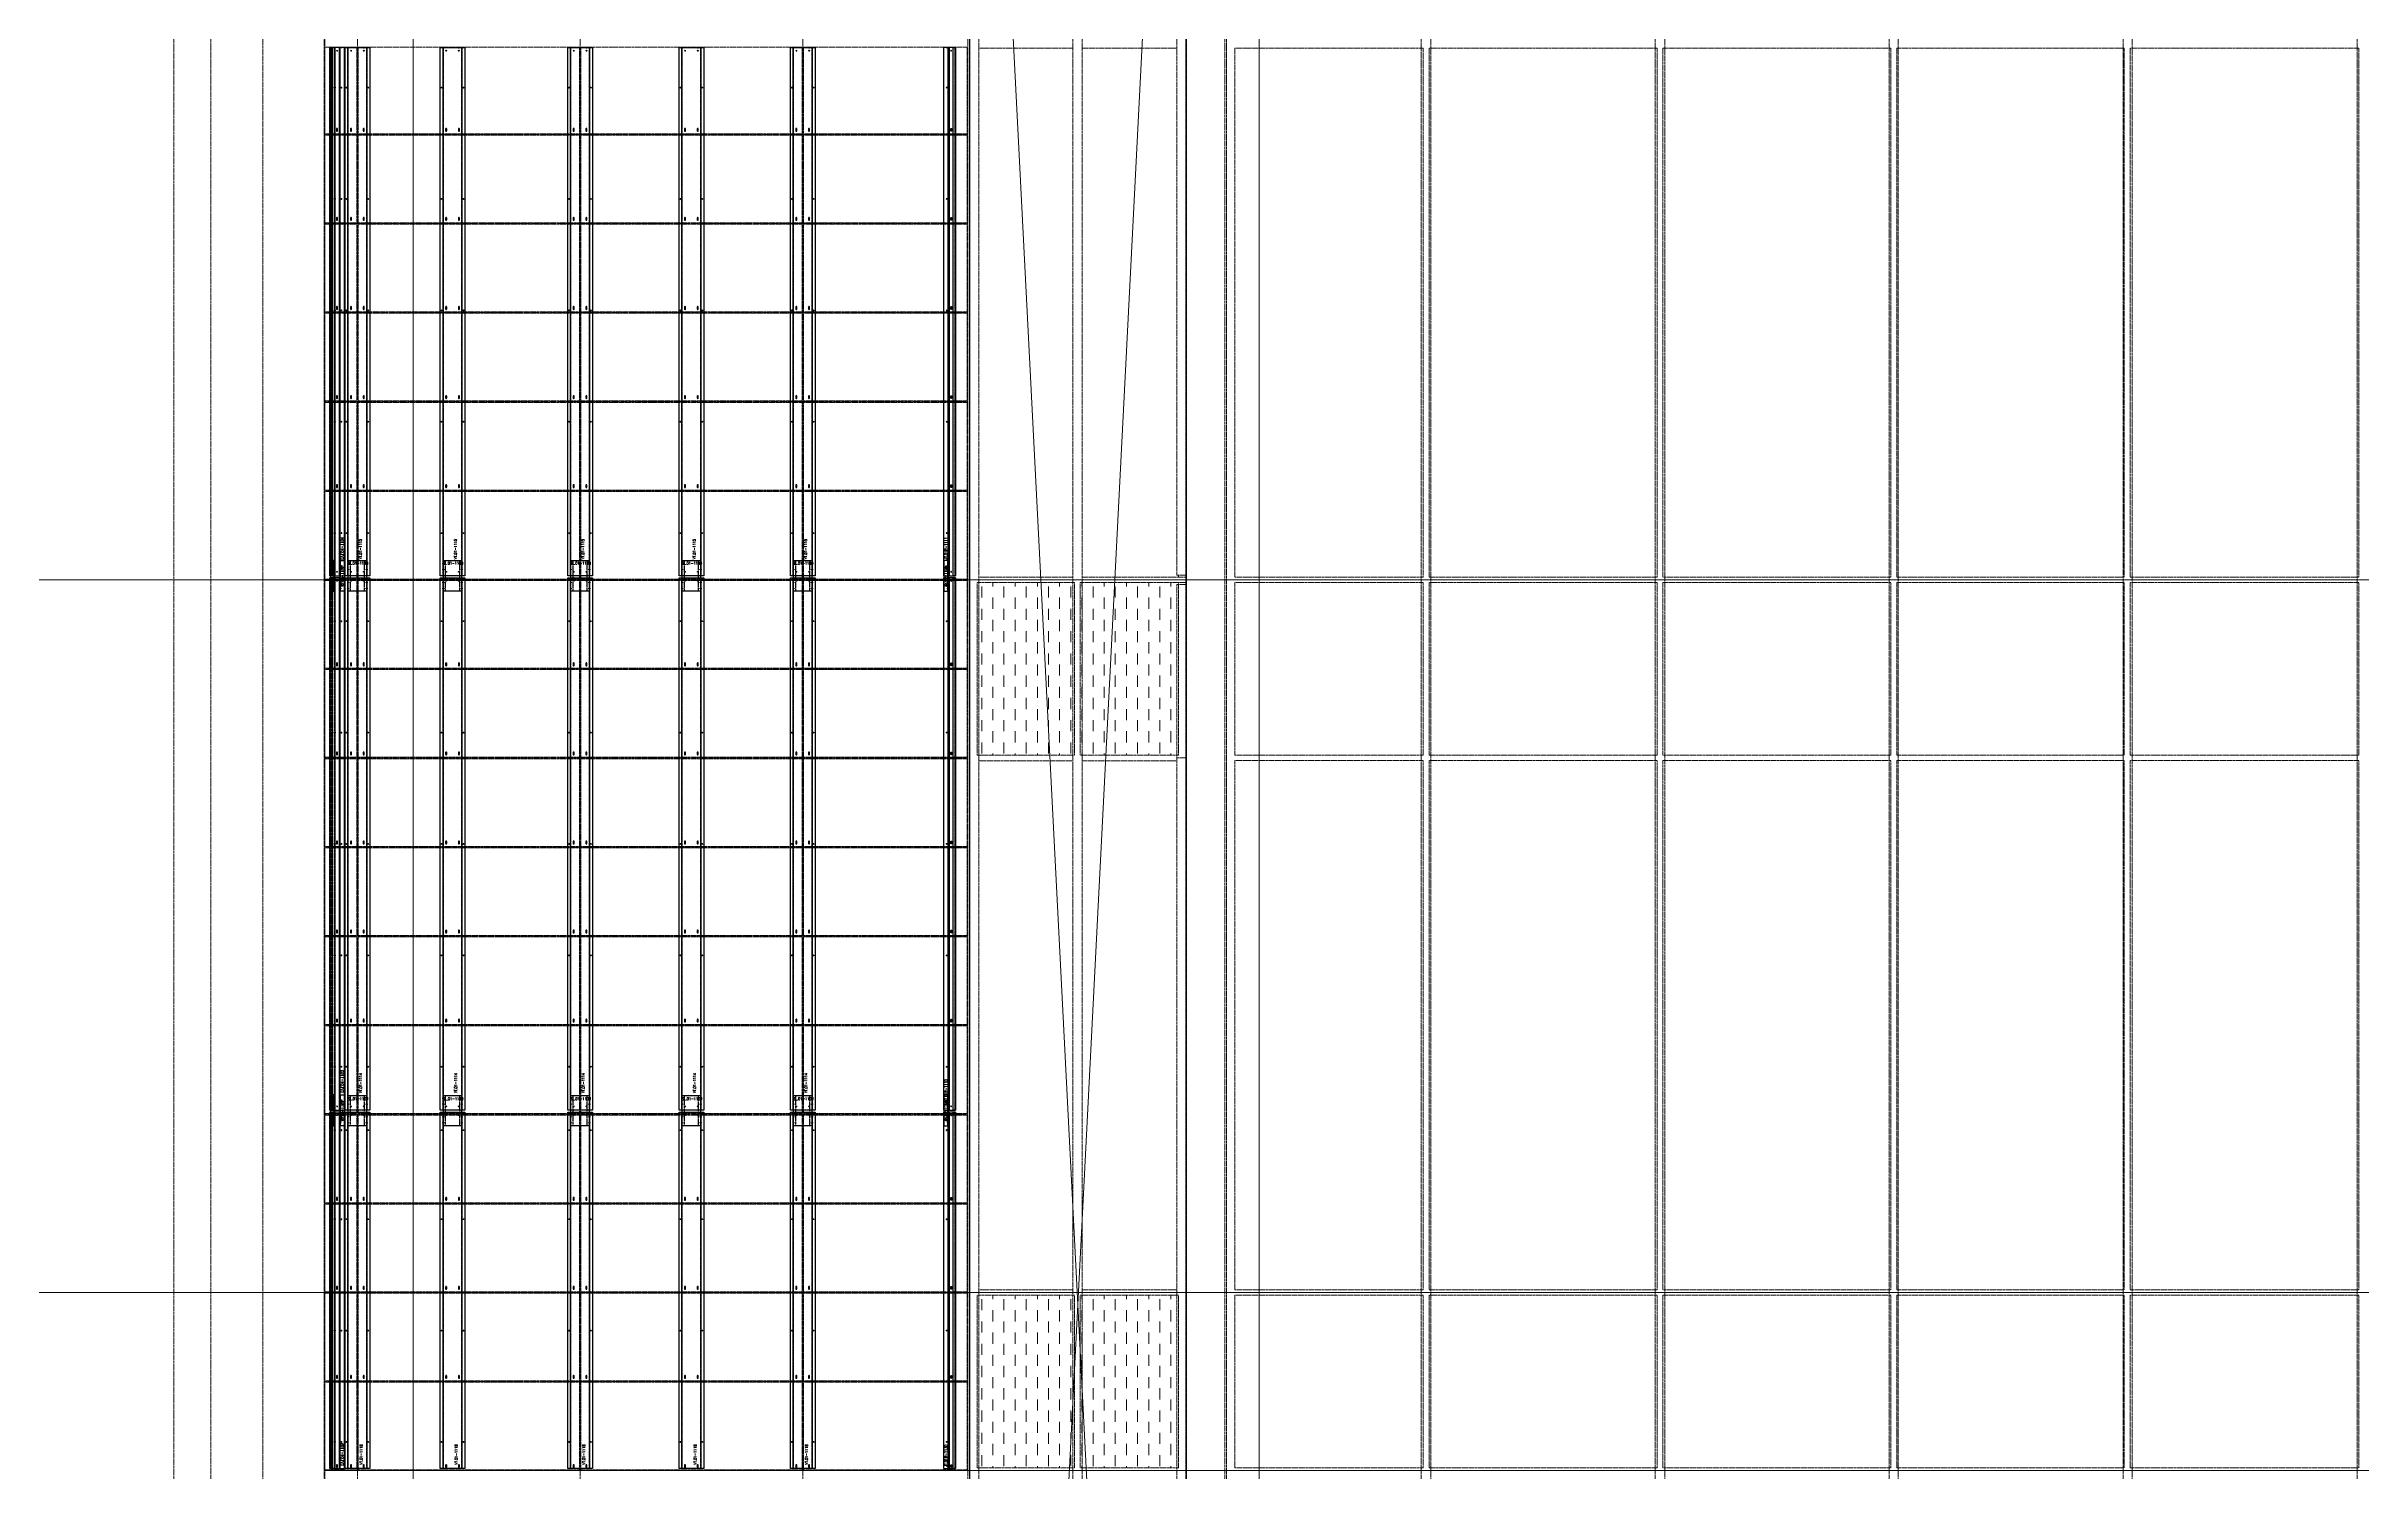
# Model space of a CAD drawing. Header units: inches. Extents: x 11737 to 18084, y -4365 to 1695.
# Drawn here: x 12471 to 13095, y 259 to 643 of the extents above; entities that cross this region are included whole.
import ezdxf

# ---------------------------------------------------------------- set-up
doc = ezdxf.new("R2010")
doc.units = ezdxf.units.IN
doc.header["$MEASUREMENT"] = 0
for name, pattern in [('INC-200$0$NBK_CenterX2', [1.083333, 0.666667, -0.125, 0.166667, -0.125]), ('INC-200$0$NBK_Hidden', [0.125, 0.083333, -0.041667]), ('NBK_Center', [0.541667, 0.333333, -0.0625, 0.083333, -0.0625]), ('NBK_Center2', [0.270833, 0.166667, -0.03125, 0.041667, -0.03125]), ('NBK_CenterX2', [1.083333, 0.666667, -0.125, 0.166667, -0.125]), ('NBK_Hidden', [0.125, 0.083333, -0.041667]), ('NBK_Hidden2', [0.0625, 0.041667, -0.020833])]:
    doc.linetypes.add(name, pattern=pattern)
doc.layers.get('Defpoints').update_dxf_attribs({"color": 250, "lineweight": 0})
for name, color, linetype, lineweight in [('!Arch2', 8, 'Continuous', 9), ('!Bracket', 11, 'Continuous', 25), ('!Clip - bent', 20, 'Continuous', 25), ('!Dimension', 50, 'Continuous', 5), ('!Extrusion', 140, 'Continuous', 25), ('!Gridline', 112, 'NBK_CenterX2', 5), ('!Linetype_Center', 220, 'NBK_Center', 9), ('!Linetype_Center2', 222, 'NBK_Center2', 9), ('!Linetype_Hidden', 210, 'NBK_Hidden', 9), ('!Misc2', 252, 'NBK_Hidden2', 5), ('A-GLAZ', 151, 'Continuous', 13), ('INC-200$0$!Gridline @ 1', 112, 'INC-200$0$NBK_CenterX2', 5), ('INC-200$0$!Linetype_Hidden', 210, 'INC-200$0$NBK_Hidden', 9)]:
    doc.layers.add(name, color=color, linetype=linetype, lineweight=lineweight)
doc.styles.add('Romans', font='romans.shx', dxfattribs={"width": 0.8})
pattern_1 = [(90, (-699.0618, 218.4), (-3, 3), [3, -3])]

# ---------------------------------------------------------------- blocks, each defined once
blk = doc.blocks.new('WEST ELEVATION GRID')
for p, q in [((-1332.01, -106.7), (-1332.01, 1818.09)), ((-1104.01, -106.7), (-1104.01, 1818.09)), ((-1655, 1010.4), (842.95, 1010.4)), ((-1655, 818.4), (842.95, 818.4))]:
    blk.add_line(p, q)
blk = doc.blocks.new('A201')
h = blk.add_hatch()
h.set_pattern_fill('FP_10', color=256, style=0, pattern_type=2)
h.set_pattern_definition(pattern_1)
h.paths.add_polyline_path([(-1180.48, 939.15), (-1153.8, 939.15), (-1153.8, 985.65), (-1180.48, 985.65)])
h = blk.add_hatch()
h.set_pattern_fill('FP_10', color=256, style=0, pattern_type=2)
h.set_pattern_definition(pattern_1)
h.paths.add_polyline_path([(-1125.28, 939.15), (-1125.28, 985.65), (-1152.23, 985.65), (-1152.23, 939.15)], flags=0)
h = blk.add_hatch()
h.set_pattern_fill('FP_10', color=256, style=0, pattern_type=2)
h.set_pattern_definition(pattern_1)
h.paths.add_polyline_path([(-1162.43, 747.15), (-1153.8, 747.15), (-1153.8, 793.65), (-1180.48, 793.65), (-1180.48, 747.15)])
h = blk.add_hatch()
h.set_pattern_fill('FP_10', color=256, style=0, pattern_type=2)
h.set_pattern_definition(pattern_1)
h.paths.add_polyline_path([(-1125.45, 747.15), (-1125.28, 747.15), (-1125.28, 793.65), (-1152.23, 793.65), (-1152.23, 747.15)], flags=0)
for p, q in [((-1355.98, 1418.92), (-1355.98, 337.92)), ((-1396.49, 1361.53), (-1396.49, 410.4)), ((-1386.49, 330.9), (-1386.49, 1362.9)), ((-1372.49, 1362.9), (-1372.49, 330.9)), ((-1182.03, 1362.9), (-1182.03, 219.9)), ((-1179.53, 219.9), (-1179.53, 1360.4)), ((-1154.26, 1360.4), (-1154.26, 222.4)), ((-1151.76, 1360.4), (-1151.76, 222.4)), ((-1126.24, 1362.9), (-1126.24, 987.65)), ((-1123.74, 219.9), (-1123.74, 1362.9)), ((-1113.29, 1362.8), (-1113.29, 410.4)), ((-1112.81, 1362.8), (-1112.81, 410.4)), ((-1060.33, 1362.8), (-1060.33, 410.4)), ((-1057.77, 410.4), (-1057.77, 1362.8)), ((-997.29, 1362.8), (-997.29, 410.4)), ((-994.73, 410.4), (-994.73, 1362.8)), ((-934.25, 1362.8), (-934.25, 410.4)), ((-931.85, 410.4), (-931.85, 1362.8)), ((-871.21, 1362.8), (-871.21, 410.4)), ((-868.81, 410.4), (-868.81, 1362.8)), ((-808.17, 1362.8), (-808.17, 410.4)), ((-1179.53, 1129.65), (-1154.26, 1129.65)), ((-1151.76, 1129.65), (-1126.24, 1129.65)), ((-1059.85, 1129.68), (-1110.57, 1129.68)), ((-1110.57, 1129.68), (-1110.57, 987.12)), ((-1059.85, 987.12), (-1059.85, 1129.68)), ((-996.81, 1129.68), (-1058.25, 1129.68)), ((-1058.25, 1129.68), (-1058.25, 987.12)), ((-996.81, 987.12), (-996.81, 1129.68)), ((-995.21, 1129.68), (-995.21, 987.12)), ((-933.77, 1129.68), (-995.21, 1129.68)), ((-933.77, 987.12), (-933.77, 1129.68)), ((-870.89, 1129.68), (-932.17, 1129.68)), ((-932.17, 1129.68), (-932.17, 987.12)), ((-870.89, 987.12), (-870.89, 1129.68)), ((-807.69, 1129.68), (-869.29, 1129.68)), ((-869.29, 1129.68), (-869.29, 987.12)), ((-807.69, 987.12), (-807.69, 1129.68)), ((-1179.53, 987.15), (-1154.26, 987.15)), ((-1179.53, 986.4), (-1154.26, 986.4)), ((-1151.76, 987.15), (-1123.74, 987.15)), ((-1123.74, 987.65), (-1126.24, 987.65)), ((-1125.77, 987.15), (-1125.77, 987.65)), ((-1110.57, 987.12), (-1059.85, 987.12)), ((-1058.25, 987.12), (-996.81, 987.12)), ((-995.21, 987.12), (-933.77, 987.12)), ((-932.17, 987.12), (-870.89, 987.12)), ((-869.29, 987.12), (-807.69, 987.12)), ((-1180, 985.65), (-1180, 939.15)), ((-1153.8, 985.65), (-1180, 985.65)), ((-1153.8, 939.15), (-1153.8, 985.65)), ((-1123.74, 985.65), (-1152.23, 985.65)), ((-1152.23, 985.65), (-1152.23, 939.15)), ((-1126.24, 985.15), (-1126.24, 222.4)), ((-1126.24, 985.15), (-1123.74, 985.15)), ((-1125.77, 939.15), (-1125.77, 985.65)), ((-1059.85, 985.68), (-1110.57, 985.68)), ((-1110.57, 985.68), (-1110.57, 939.12)), ((-1059.85, 939.12), (-1059.85, 985.68)), ((-1058.25, 985.68), (-1058.25, 939.12)), ((-996.81, 985.68), (-1058.25, 985.68)), ((-996.81, 939.12), (-996.81, 985.68)), ((-933.77, 985.68), (-995.21, 985.68)), ((-995.21, 985.68), (-995.21, 939.12)), ((-933.77, 939.12), (-933.77, 985.68)), ((-932.17, 985.68), (-932.17, 939.12)), ((-870.89, 985.68), (-932.17, 985.68)), ((-870.89, 939.12), (-870.89, 985.68)), ((-869.29, 985.68), (-869.29, 939.12)), ((-807.69, 985.68), (-869.29, 985.68)), ((-807.69, 939.12), (-807.69, 985.68)), ((-1180, 939.15), (-1153.8, 939.15)), ((-1154.26, 937.65), (-1179.53, 937.65)), ((-1152.23, 939.15), (-1125.77, 939.15)), ((-1126.24, 937.65), (-1151.76, 937.65)), ((-1126.24, 938.4), (-1123.74, 938.4)), ((-1110.57, 939.12), (-1059.85, 939.12)), ((-1059.85, 937.68), (-1110.57, 937.68)), ((-1110.57, 937.68), (-1110.57, 795.12)), ((-1059.85, 795.12), (-1059.85, 937.68)), ((-1058.25, 939.12), (-996.81, 939.12)), ((-996.81, 937.68), (-1058.25, 937.68)), ((-1058.25, 937.68), (-1058.25, 795.12)), ((-996.81, 795.12), (-996.81, 937.68)), ((-995.21, 939.12), (-933.77, 939.12)), ((-933.77, 937.68), (-995.21, 937.68)), ((-995.21, 937.68), (-995.21, 795.12)), ((-933.77, 795.12), (-933.77, 937.68)), ((-932.17, 939.12), (-870.89, 939.12)), ((-932.17, 937.68), (-932.17, 795.12)), ((-870.89, 937.68), (-932.17, 937.68)), ((-870.89, 795.12), (-870.89, 937.68)), ((-869.29, 939.12), (-807.69, 939.12)), ((-807.69, 937.68), (-869.29, 937.68)), ((-869.29, 937.68), (-869.29, 795.12)), ((-807.69, 795.12), (-807.69, 937.68)), ((-1153.8, 793.65), (-1180, 793.65)), ((-1180, 793.65), (-1180, 747.15)), ((-1179.53, 795.15), (-1154.26, 795.15)), ((-1153.8, 747.15), (-1153.8, 793.65)), ((-1152.23, 793.65), (-1152.23, 747.15)), ((-1125.77, 793.65), (-1152.23, 793.65)), ((-1151.76, 795.15), (-1126.24, 795.15)), ((-1123.74, 794.4), (-1126.24, 794.4)), ((-1125.77, 747.15), (-1125.77, 793.65)), ((-1110.57, 795.12), (-1059.85, 795.12)), ((-1110.57, 793.68), (-1110.57, 747.12)), ((-1059.85, 793.68), (-1110.57, 793.68)), ((-1059.85, 747.12), (-1059.85, 793.68)), ((-1058.25, 795.12), (-996.81, 795.12)), ((-1058.25, 793.68), (-1058.25, 747.12)), ((-996.81, 793.68), (-1058.25, 793.68)), ((-996.81, 747.12), (-996.81, 793.68)), ((-995.21, 795.12), (-933.77, 795.12)), ((-933.77, 793.68), (-995.21, 793.68)), ((-995.21, 793.68), (-995.21, 747.12)), ((-933.77, 747.12), (-933.77, 793.68)), ((-932.17, 795.12), (-870.89, 795.12)), ((-932.17, 793.68), (-932.17, 747.12)), ((-870.89, 793.68), (-932.17, 793.68)), ((-870.89, 747.12), (-870.89, 793.68)), ((-869.29, 795.12), (-807.69, 795.12)), ((-869.29, 793.68), (-869.29, 747.12)), ((-807.69, 793.68), (-869.29, 793.68)), ((-807.69, 747.12), (-807.69, 793.68)), ((-1180, 747.15), (-1153.8, 747.15)), ((-1152.23, 747.15), (-1125.77, 747.15)), ((-1126.24, 746.4), (-1123.74, 746.4)), ((-1110.57, 747.12), (-1059.85, 747.12)), ((-1058.25, 747.12), (-996.81, 747.12)), ((-995.21, 747.12), (-933.77, 747.12)), ((-932.17, 747.12), (-870.89, 747.12)), ((-869.29, 747.12), (-807.69, 747.12))]:
    blk.add_line(p, q)
blk = doc.blocks.new('EWA-TM TERRACOTTA WEST')
at = {"layer": '!Linetype_Center2'}
for p, q in [((-23.75, 362.4), (-23.75, 1442.21)), ((-15, 362.4), (-15, 1442.4)), ((45, 362.4), (45, 1442.4)), ((105, 362.4), (105, 1442.4)), ((149.5, 362.4), (149.5, 1386.9)), ((-23.75, 1130.4), (149.5, 1130.4)), ((-23.75, 1106.4), (149.5, 1106.4)), ((-23.75, 1082.4), (149.5, 1082.4)), ((-23.75, 1058.4), (149.5, 1058.4)), ((-23.75, 1034.4), (149.5, 1034.4)), ((-23.75, 1010.4), (149.5, 1010.4)), ((-23.75, 986.4), (149.5, 986.4)), ((-23.75, 962.4), (149.5, 962.4)), ((-23.75, 938.4), (149.5, 938.4)), ((-23.75, 914.4), (149.5, 914.4)), ((-23.75, 890.4), (149.5, 890.4)), ((-23.75, 866.4), (149.5, 866.4)), ((-23.75, 842.4), (149.5, 842.4)), ((-23.75, 818.4), (149.5, 818.4)), ((-23.75, 794.4), (149.5, 794.4))]:
    blk.add_line(p, q, dxfattribs=at)
at = {"layer": '!Linetype_Center2', "color": 3, "linetype": 'Continuous'}
blk.add_line((-24.06, 770.4), (1355.45, 770.4), dxfattribs=at)
at = {"layer": 'INC-200$0$!Linetype_Hidden'}
for points in [[(-23.75, 1130.59), (-15.19, 1130.59), (-15.19, 1153.87), (-23.75, 1153.87)], [(44.81, 1130.59), (-14.81, 1130.59), (-14.81, 1153.87), (44.81, 1153.87)], [(45.19, 1130.59), (104.81, 1130.59), (104.81, 1153.87), (45.19, 1153.87)], [(149.31, 1130.59), (105.19, 1130.59), (105.19, 1153.87), (149.31, 1153.87)], [(-23.75, 1130.21), (-15.19, 1130.21), (-15.19, 1106.59), (-23.75, 1106.59)], [(44.81, 1130.21), (-14.81, 1130.21), (-14.81, 1106.59), (44.81, 1106.59)], [(45.19, 1130.21), (104.81, 1130.21), (104.81, 1106.59), (45.19, 1106.59)], [(149.31, 1130.21), (105.19, 1130.21), (105.19, 1106.59), (149.31, 1106.59)], [(-23.75, 1082.59), (-15.19, 1082.59), (-15.19, 1106.21), (-23.75, 1106.21)], [(44.81, 1082.59), (-14.81, 1082.59), (-14.81, 1106.21), (44.81, 1106.21)], [(45.19, 1082.59), (104.81, 1082.59), (104.81, 1106.21), (45.19, 1106.21)], [(149.31, 1082.59), (105.19, 1082.59), (105.19, 1106.21), (149.31, 1106.21)], [(-23.75, 1082.21), (-15.19, 1082.21), (-15.19, 1058.59), (-23.75, 1058.59)], [(44.81, 1082.21), (-14.81, 1082.21), (-14.81, 1058.59), (44.81, 1058.59)], [(45.19, 1082.21), (104.81, 1082.21), (104.81, 1058.59), (45.19, 1058.59)], [(149.31, 1082.21), (105.19, 1082.21), (105.19, 1058.59), (149.31, 1058.59)], [(-23.75, 1034.59), (-15.19, 1034.59), (-15.19, 1058.21), (-23.75, 1058.21)], [(44.81, 1034.59), (-14.81, 1034.59), (-14.81, 1058.21), (44.81, 1058.21)], [(45.19, 1034.59), (104.81, 1034.59), (104.81, 1058.21), (45.19, 1058.21)], [(149.31, 1034.59), (105.19, 1034.59), (105.19, 1058.21), (149.31, 1058.21)], [(-23.75, 1034.21), (-15.19, 1034.21), (-15.19, 1010.59), (-23.75, 1010.59)], [(44.81, 1034.21), (-14.81, 1034.21), (-14.81, 1010.59), (44.81, 1010.59)], [(45.19, 1034.21), (104.81, 1034.21), (104.81, 1010.59), (45.19, 1010.59)], [(149.31, 1034.21), (105.19, 1034.21), (105.19, 1010.59), (149.31, 1010.59)], [(-23.75, 986.59), (-15.19, 986.59), (-15.19, 1010.21), (-23.75, 1010.21)], [(44.81, 986.59), (-14.81, 986.59), (-14.81, 1010.21), (44.81, 1010.21)], [(45.19, 986.59), (104.81, 986.59), (104.81, 1010.21), (45.19, 1010.21)], [(149.31, 986.59), (105.19, 986.59), (105.19, 1010.21), (149.31, 1010.21)], [(-23.75, 986.21), (-15.19, 986.21), (-15.19, 962.59), (-23.75, 962.59)], [(44.81, 986.21), (-14.81, 986.21), (-14.81, 962.59), (44.81, 962.59)], [(45.19, 986.21), (104.81, 986.21), (104.81, 962.59), (45.19, 962.59)], [(149.31, 986.21), (105.19, 986.21), (105.19, 962.59), (149.31, 962.59)], [(-23.75, 938.59), (-15.19, 938.59), (-15.19, 962.21), (-23.75, 962.21)], [(44.81, 938.59), (-14.81, 938.59), (-14.81, 962.21), (44.81, 962.21)], [(45.19, 938.59), (104.81, 938.59), (104.81, 962.21), (45.19, 962.21)], [(149.31, 938.59), (105.19, 938.59), (105.19, 962.21), (149.31, 962.21)], [(-23.75, 938.21), (-15.19, 938.21), (-15.19, 914.59), (-23.75, 914.59)], [(44.81, 938.21), (-14.81, 938.21), (-14.81, 914.59), (44.81, 914.59)], [(45.19, 938.21), (104.81, 938.21), (104.81, 914.59), (45.19, 914.59)], [(149.31, 938.21), (105.19, 938.21), (105.19, 914.59), (149.31, 914.59)], [(-23.75, 890.59), (-15.19, 890.59), (-15.19, 914.21), (-23.75, 914.21)], [(44.81, 890.59), (-14.81, 890.59), (-14.81, 914.21), (44.81, 914.21)], [(45.19, 890.59), (104.81, 890.59), (104.81, 914.21), (45.19, 914.21)], [(149.31, 890.59), (105.19, 890.59), (105.19, 914.21), (149.31, 914.21)], [(-23.75, 890.21), (-15.19, 890.21), (-15.19, 866.59), (-23.75, 866.59)], [(44.81, 890.21), (-14.81, 890.21), (-14.81, 866.59), (44.81, 866.59)], [(45.19, 890.21), (104.81, 890.21), (104.81, 866.59), (45.19, 866.59)], [(149.31, 890.21), (105.19, 890.21), (105.19, 866.59), (149.31, 866.59)], [(-23.75, 842.59), (-15.19, 842.59), (-15.19, 866.21), (-23.75, 866.21)], [(44.81, 842.59), (-14.81, 842.59), (-14.81, 866.21), (44.81, 866.21)], [(45.19, 842.59), (104.81, 842.59), (104.81, 866.21), (45.19, 866.21)], [(149.31, 842.59), (105.19, 842.59), (105.19, 866.21), (149.31, 866.21)], [(-23.75, 842.21), (-15.19, 842.21), (-15.19, 818.59), (-23.75, 818.59)], [(44.81, 842.21), (-14.81, 842.21), (-14.81, 818.59), (44.81, 818.59)], [(45.19, 842.21), (104.81, 842.21), (104.81, 818.59), (45.19, 818.59)], [(149.31, 842.21), (105.19, 842.21), (105.19, 818.59), (149.31, 818.59)], [(-23.75, 794.59), (-15.19, 794.59), (-15.19, 818.21), (-23.75, 818.21)], [(44.81, 794.59), (-14.81, 794.59), (-14.81, 818.21), (44.81, 818.21)], [(45.19, 794.59), (104.81, 794.59), (104.81, 818.21), (45.19, 818.21)], [(149.31, 794.59), (105.19, 794.59), (105.19, 818.21), (149.31, 818.21)], [(-23.75, 794.21), (-15.19, 794.21), (-15.19, 770.59), (-23.75, 770.59)], [(44.81, 794.21), (-14.81, 794.21), (-14.81, 770.59), (44.81, 770.59)], [(45.19, 794.21), (104.81, 794.21), (104.81, 770.59), (45.19, 770.59)], [(149.31, 794.21), (105.19, 794.21), (105.19, 770.59), (149.31, 770.59)]]:
    blk.add_lwpolyline(points, close=True, dxfattribs=at)
blk = doc.blocks.new('A$C5F5C4D7D')
at = {"layer": 'A-GLAZ'}
for p, q in [((149.99, 243.9), (208.28, 1386.9)), ((149.99, 1386.9), (208.28, 243.9))]:
    blk.add_line(p, q, dxfattribs=at)
at = {"layer": 'Defpoints', "color": 1, "lineweight": 30}
blk.add_lwpolyline([(149.99, 243.9), (149.99, 1386.9), (208.28, 1386.9), (208.28, 243.9)], close=True, dxfattribs=at)
blk = doc.blocks.new('GRID_ELEV WEST_W')
at = {"layer": '!Gridline'}
for p, q in [((0.03, -1231.31), (0.03, 403.85)), ((169.68, -1231.31), (169.68, 403.85)), ((-594.98, -469.2), (1164.09, -469.2)), ((-594.98, -612.05), (1164.09, -612.05))]:
    blk.add_line(p, q, dxfattribs=at)
blk = doc.blocks.new('TAP HOLE_5mm')
at = {"layer": '!Linetype_Center2'}
for points in [[(-0.18, 0), (0.18, 0)], [(0, 0.18), (0, -0.18)]]:
    blk.add_lwpolyline(points, dxfattribs=at)
blk.add_circle((0, 0), 0.101)
blk = doc.blocks.new('HOLE SECTION')
at = {"layer": '!Linetype_Center2'}
blk.add_line((-0.33, 0), (0.26, 0), dxfattribs=at)
at = {"layer": '!Misc2'}
blk.add_lwpolyline([(-0.09, 0.1), (0, 0.1), (0, -0.1), (-0.09, -0.1)], close=True, dxfattribs=at)
blk = doc.blocks.new('WEEP HOLE')
at = {"layer": '!Linetype_Center'}
for p, q in [((-0.22, 0.37), (0.22, 0.37)), ((0, 0.83), (0, -0.08))]:
    blk.add_line(p, q, dxfattribs=at)
at = {"color": 0}
blk.add_lwpolyline([(-0.14, 0.61), (-0.14, 0.14, 0.414214), (0, 0, 0.414214), (0.14, 0.14), (0.14, 0.61, 0.414214), (0, 0.75, 0.414214)], format="xyb", close=True, dxfattribs=at)
blk = doc.blocks.new('19mm WEEP HOLE')
at = {"layer": '!Linetype_Center'}
blk.add_line((-0.37, 0.2), (-0.37, -0.12), dxfattribs=at)
at = {"linetype": 'NBK_Hidden'}
blk.add_lwpolyline([(-0.75, 0.08), (0, 0.08), (0, 0), (-0.75, 0)], close=True, dxfattribs=at)
blk = doc.blocks.new('CLEAR SECTION HOLE')
at = {"layer": '!Linetype_Center2'}
blk.add_line((-0.33, 0), (0.26, 0), dxfattribs=at)
at = {"layer": '!Misc2'}
blk.add_lwpolyline([(-0.08, 0.1), (0, 0.1), (0, -0.1), (-0.08, -0.1)], close=True, dxfattribs=at)
blk = doc.blocks.new('SECTION CLEAR HOLE 1')
at = {"layer": '!Linetype_Center2'}
blk.add_line((-0.33, 0, 0), (0.26, 0, 0), dxfattribs=at)
at = {"layer": '!Misc2'}
blk.add_lwpolyline([(-0.12, 0.1), (0, 0.1), (0, -0.1), (-0.12, -0.1)], close=True, dxfattribs=at)
blk = doc.blocks.new('SLOTTED SECTION1')
at = {"layer": '!Linetype_Center2'}
blk.add_lwpolyline([(-0.24, 0), (0.12, 0)], dxfattribs=at)
at = {"layer": '!Misc2'}
blk.add_lwpolyline([(-0.12, 0.47), (0, 0.47), (0, -0.47), (-0.12, -0.47)], close=True, dxfattribs=at)
blk = doc.blocks.new('SLOTTED HOLE 1')
at = {"layer": '!Linetype_Center'}
for p, q in [((0, 0.55), (0, -0.55)), ((-0.22, 0), (0.22, 0))]:
    blk.add_line(p, q, dxfattribs=at)
at = {"color": 0}
blk.add_lwpolyline([(-0.14, 0.33), (-0.14, -0.33, 0.414214), (0, -0.47, 0.414214), (0.14, -0.33), (0.14, 0.33, 0.414214), (0, 0.47, 0.414214)], format="xyb", close=True, dxfattribs=at)
blk = doc.blocks.new('SL.01-1101')
at = {"layer": '!Bracket'}
for points in [[(4.65, -1.3), (4.65, -0.12), (-3.67, -0.12), (-3.67, -1.3)], [(-3.67, -1.3), (-3.67, -1.18), (4.65, -1.18), (4.65, -1.3)]]:
    blk.add_lwpolyline(points, close=True, dxfattribs=at)
at = {"layer": '!Dimension', "xscale": -1, "rotation": 270}
for name, p in [('SECTION CLEAR HOLE 1', (-2.88, -1.18)), ('SECTION CLEAR HOLE 1', (-1.3, -1.18)), ('SLOTTED SECTION1', (2.15, -1.18)), ('SLOTTED SECTION1', (3.73, -1.18))]:
    blk.add_blockref(name, p, dxfattribs=at)
at = {"layer": '!Extrusion', "xscale": -1, "rotation": 270}
blk.add_blockref('TAP HOLE_5mm', (-2.09, -0.83), dxfattribs=at)
at = {"layer": '!Extrusion', "linetype": 'NBK_Hidden', "xscale": -1, "rotation": 270}
blk.add_blockref('SLOTTED HOLE 1', (2.75, -0.83), dxfattribs=at)
at = {"layer": 'Defpoints', "color": 30, "insert": (0.32, -0.6), "char_height": 0.75, "width": 1.65, "attachment_point": 5, "style": 'Romans'}
blk.add_mtext('AS.01-1101', dxfattribs=at)
blk = doc.blocks.new('AS.01-1100-')
at = {"layer": '!Bracket'}
for points in [[(4.65, 1.33), (4.65, 0.15), (-3.67, 0.15), (-3.67, 1.33)], [(-3.67, 1.33), (-3.67, 1.21), (4.65, 1.21), (4.65, 1.33)]]:
    blk.add_lwpolyline(points, close=True, dxfattribs=at)
at = {"layer": '!Dimension', "rotation": 270}
for name, p in [('SECTION CLEAR HOLE 1', (-2.09, 1.21)), ('SLOTTED SECTION1', (2.75, 1.21))]:
    blk.add_blockref(name, p, dxfattribs=at)
at = {"layer": '!Extrusion', "rotation": 270}
for p in [(-2.88, 0.86, 0), (-1.3, 0.86, 0)]:
    blk.add_blockref('TAP HOLE_5mm', p, dxfattribs=at)
at = {"layer": '!Extrusion', "linetype": 'NBK_Hidden', "rotation": 270}
for p in [(2.15, 0.86), (3.73, 0.86)]:
    blk.add_blockref('SLOTTED HOLE 1', p, dxfattribs=at)
at = {"layer": 'Defpoints', "color": 30, "insert": (0.49, 0.74), "char_height": 0.75, "width": 1.65, "attachment_point": 5, "style": 'Romans'}
blk.add_mtext('AS.01-1100', dxfattribs=at)
blk = doc.blocks.new('CVT.04-1103-')
at = {"layer": '!Extrusion'}
blk.add_lwpolyline([(0, 0), (-3.97, 0), (-3.97, 143.5), (-3.34, 143.5, 1), (-3.06, 143.5), (0, 143.5)], format="xyb", close=True, dxfattribs=at)
for points in [[(-2.78, 143.5), (-2.53, 143.5), (-2.53, 0), (-2.78, 0)], [(-1.41, 0), (-0.76, 0), (-0.76, 143.5), (-1.41, 143.5)]]:
    blk.add_lwpolyline(points, close=True, dxfattribs=at)
at = {"layer": '!Extrusion', "linetype": 'NBK_Hidden'}
for points in [[(-1.33, 0), (-1.42, 0), (-1.42, 143.5), (-1.33, 143.5)], [(-0.76, 0), (-0.86, 0), (-0.86, 143.5), (-0.76, 143.5)], [(-0.35, 143.5), (-0.28, 143.5), (-0.28, 0), (-0.35, 0)], [(-0.14, 0), (-0.04, 0), (-0.04, 143.5), (-0.14, 143.5)]]:
    blk.add_lwpolyline(points, close=True, dxfattribs=at)
at = {"layer": '!Dimension', "rotation": 360}
for p in [(-0.28, 142.67), (-0.28, 1.06)]:
    blk.add_blockref('CLEAR SECTION HOLE', p, dxfattribs=at)
at = {"layer": '!Dimension'}
for p in [(-1.33, 131.75), (-1.33, 101.75), (-1.33, 71.75), (-1.33, 41.75), (-1.33, 11.75)]:
    blk.add_blockref('HOLE SECTION', p, dxfattribs=at)
at = {"layer": '!Extrusion', "xscale": -1}
for name, p in [('TAP HOLE_5mm', (-1.97, 142.67)), ('WEEP HOLE', (-1.97, 119.78)), ('WEEP HOLE', (-1.97, 95.78)), ('WEEP HOLE', (-1.97, 71.78)), ('WEEP HOLE', (-1.97, 47.78)), ('WEEP HOLE', (-1.97, 23.78)), ('TAP HOLE_5mm', (-1.97, 1.06))]:
    blk.add_blockref(name, p, dxfattribs=at)
at = {"layer": '!Extrusion'}
for name, p, rotation in [('TAP HOLE_5mm', (-3.2, 131.75), 360), ('19mm WEEP HOLE', (-0.35, 119.78), 270), ('TAP HOLE_5mm', (-3.2, 101.75), 360), ('19mm WEEP HOLE', (-0.35, 95.78), 270), ('TAP HOLE_5mm', (-3.2, 71.75), 360), ('19mm WEEP HOLE', (-0.35, 71.78), 270), ('19mm WEEP HOLE', (-0.35, 47.78), 270), ('TAP HOLE_5mm', (-3.2, 41.75), 360), ('19mm WEEP HOLE', (-0.35, 23.78), 270), ('TAP HOLE_5mm', (-3.2, 11.75), 360)]:
    blk.add_blockref(name, p, dxfattribs=dict(at, rotation=rotation))
at = {"color": 144, "rotation": 90}
for name, p in [('SL.01-1101', (-4.08, 143.5)), ('AS.01-1100-', (0, 143.5))]:
    blk.add_blockref(name, p, dxfattribs=at)
at = {"layer": 'Defpoints', "color": 3, "insert": (-3.38, 7.78), "char_height": 0.75, "width": 1.65, "attachment_point": 5, "rotation": 90, "style": 'Romans'}
blk.add_mtext('CVT.04-1103', dxfattribs=at)
blk = doc.blocks.new('SLOTTED SECTION HOLE')
at = {"layer": '!Linetype_Center2'}
blk.add_line((-0.33, 0), (0.26, 0), dxfattribs=at)
at = {"layer": '!Misc2'}
blk.add_lwpolyline([(-0.08, 0.47), (0, 0.47), (0, -0.47), (-0.08, -0.47)], close=True, dxfattribs=at)
blk = doc.blocks.new('VT.01-1114-')
at = {"layer": '!Extrusion'}
blk.add_lwpolyline([(-2.45, 148.09), (2.45, 148.09), (2.45, 139.83), (-2.45, 139.83)], close=True, dxfattribs=at)
at = {"layer": '!Extrusion', "linetype": 'NBK_Hidden2'}
blk.add_lwpolyline([(-1.86, 148.09), (1.86, 148.09), (1.86, 139.83), (-1.86, 139.83)], close=True, dxfattribs=at)
at = {"layer": '!Extrusion'}
blk.add_lwpolyline([(-3.33, 0), (-3.33, 143.5), (1.58, 143.5, 1), (1.86, 143.5), (3.33, 143.5), (3.33, 0)], format="xyb", close=True, dxfattribs=at)
for points in [[(-2.54, 0), (-2.54, 143.5), (1.58, 143.5)], [(1.86, 143.5), (2.54, 143.5), (2.54, 0)]]:
    blk.add_lwpolyline(points, dxfattribs=at)
at = {"layer": '!Extrusion', "linetype": 'NBK_Hidden'}
for points in [[(-2.46, 0), (-2.46, 143.5), (1.58, 143.5)], [(1.86, 143.5), (2.46, 143.5), (2.46, 0)]]:
    blk.add_lwpolyline(points, dxfattribs=at)
at = {"layer": '!Dimension', "rotation": 360}
for name, p in [('CLEAR SECTION HOLE', (-2.46, 142.2)), ('CLEAR SECTION HOLE', (-2.46, 140.62)), ('CLEAR SECTION HOLE', (2.54, 142.2)), ('CLEAR SECTION HOLE', (2.54, 140.62)), ('SLOTTED SECTION HOLE', (-2.46, 3.24)), ('SLOTTED SECTION HOLE', (-2.46, 1.66)), ('SLOTTED SECTION HOLE', (2.54, 3.24)), ('SLOTTED SECTION HOLE', (2.54, 1.66))]:
    blk.add_blockref(name, p, dxfattribs=at)
at = {"layer": '!Extrusion', "rotation": 360}
for name, p in [('TAP HOLE_5mm', (-1.72, 142.67)), ('TAP HOLE_5mm', (1.72, 142.67)), ('TAP HOLE_5mm', (-2.93, 131.75)), ('TAP HOLE_5mm', (2.93, 131.75)), ('WEEP HOLE', (-1.72, 119.78)), ('WEEP HOLE', (1.72, 119.78)), ('TAP HOLE_5mm', (-2.93, 101.75)), ('TAP HOLE_5mm', (2.93, 101.75)), ('WEEP HOLE', (-1.72, 95.78)), ('WEEP HOLE', (1.72, 95.78)), ('TAP HOLE_5mm', (-2.93, 71.75)), ('WEEP HOLE', (-1.72, 71.78)), ('WEEP HOLE', (1.72, 71.78)), ('TAP HOLE_5mm', (2.93, 71.75)), ('WEEP HOLE', (-1.72, 47.78)), ('WEEP HOLE', (1.72, 47.78)), ('TAP HOLE_5mm', (-2.93, 41.75)), ('TAP HOLE_5mm', (2.93, 41.75)), ('WEEP HOLE', (-1.72, 23.78)), ('WEEP HOLE', (1.72, 23.78)), ('TAP HOLE_5mm', (-2.93, 11.75)), ('TAP HOLE_5mm', (2.93, 11.75)), ('TAP HOLE_5mm', (-1.72, 1.06)), ('TAP HOLE_5mm', (1.72, 1.06))]:
    blk.add_blockref(name, p, dxfattribs=at)
at = {"layer": 'Defpoints', "color": 30, "insert": (0.12, 147.38), "char_height": 0.75, "width": 1.65, "attachment_point": 5, "style": 'Romans'}
blk.add_mtext('SL.01-1100', dxfattribs=at)
at = {"layer": 'Defpoints', "color": 1, "insert": (0.85, 7.35), "char_height": 0.75, "width": 1.65, "attachment_point": 5, "rotation": 90, "style": 'Romans'}
blk.add_mtext('VT.01-1114', dxfattribs=at)
blk = doc.blocks.new('VT.01-1115-')
at = {"layer": '!Extrusion'}
blk.add_lwpolyline([(3.33, 0), (-3.33, 0), (-3.33, 142.35), (1.58, 142.35, 1), (1.86, 142.35), (3.33, 142.35)], format="xyb", close=True, dxfattribs=at)
blk.add_lwpolyline([(1.86, 142.35), (2.54, 142.35), (2.54, 0), (-2.54, 0), (-2.54, 142.35), (1.58, 142.35)], dxfattribs=at)
at = {"layer": '!Extrusion', "linetype": 'NBK_Hidden'}
blk.add_lwpolyline([(1.86, 142.35), (2.46, 142.35), (2.46, 0), (-2.46, 0), (-2.46, 142.35), (1.58, 142.35)], dxfattribs=at)
at = {"layer": '!Dimension'}
for p in [(-2.46, 3.24), (-2.46, 1.66), (2.54, 3.24), (2.54, 1.66)]:
    blk.add_blockref('SLOTTED SECTION HOLE', p, dxfattribs=at)
at = {"layer": '!Extrusion'}
for name, p in [('TAP HOLE_5mm', (-1.72, 141.48)), ('TAP HOLE_5mm', (1.72, 141.48)), ('TAP HOLE_5mm', (-2.93, 131.52)), ('TAP HOLE_5mm', (2.93, 131.52)), ('WEEP HOLE', (-1.72, 119.78)), ('WEEP HOLE', (1.72, 119.78)), ('TAP HOLE_5mm', (-2.93, 101.52)), ('TAP HOLE_5mm', (2.93, 101.52)), ('WEEP HOLE', (-1.72, 95.78)), ('WEEP HOLE', (1.72, 95.78)), ('TAP HOLE_5mm', (-2.93, 71.52)), ('WEEP HOLE', (-1.72, 71.78)), ('WEEP HOLE', (1.72, 71.78)), ('TAP HOLE_5mm', (2.93, 71.52)), ('WEEP HOLE', (-1.72, 47.78)), ('WEEP HOLE', (1.72, 47.78)), ('TAP HOLE_5mm', (-2.93, 41.52)), ('TAP HOLE_5mm', (2.93, 41.52)), ('WEEP HOLE', (-1.72, 23.78)), ('WEEP HOLE', (1.72, 23.78)), ('TAP HOLE_5mm', (-2.93, 11.52)), ('TAP HOLE_5mm', (2.93, 11.52)), ('TAP HOLE_5mm', (-1.72, 1.06)), ('TAP HOLE_5mm', (1.72, 1.06))]:
    blk.add_blockref(name, p, dxfattribs=at)
at = {"layer": 'Defpoints', "color": 1, "insert": (0.77, 7.19), "char_height": 0.75, "width": 1.65, "attachment_point": 5, "rotation": 90, "style": 'Romans'}
blk.add_mtext('VT.01-1115', dxfattribs=at)
blk = doc.blocks.new('JT.01R-1110-')
at = {"layer": '!Extrusion'}
blk.add_lwpolyline([(0, 0), (0, 143.5), (-2.22, 143.5, -1), (-2.5, 143.5), (-3.25, 143.5), (-3.25, 0)], format="xyb", close=True, dxfattribs=at)
for points in [[(-1.95, 0), (-1.95, 143.5), (-1.69, 143.5), (-1.69, 0)], [(-0.57, 0), (-0.57, 143.5), (0, 143.5), (0, 0)]]:
    blk.add_lwpolyline(points, close=True, dxfattribs=at)
at = {"layer": '!Extrusion', "linetype": 'NBK_Hidden'}
for points in [[(-1.95, 0), (-1.95, 143.5), (-1.87, 143.5), (-1.87, 0)], [(-0.08, 0), (-0.08, 143.5), (0, 143.5), (0, 0)]]:
    blk.add_lwpolyline(points, close=True, dxfattribs=at)
at = {"layer": '!Extrusion', "xscale": -1}
for name, p in [('TAP HOLE_5mm', (-1.13, 142.67)), ('TAP HOLE_5mm', (-2.36, 131.75)), ('WEEP HOLE', (-1.13, 119.78)), ('TAP HOLE_5mm', (-2.36, 101.75)), ('WEEP HOLE', (-1.13, 95.78)), ('TAP HOLE_5mm', (-2.36, 71.75)), ('WEEP HOLE', (-1.13, 71.78)), ('WEEP HOLE', (-1.13, 47.78)), ('TAP HOLE_5mm', (-2.36, 41.75)), ('WEEP HOLE', (-1.13, 23.78)), ('TAP HOLE_5mm', (-2.36, 11.75)), ('TAP HOLE_5mm', (-1.13, 1.06))]:
    blk.add_blockref(name, p, dxfattribs=at)
at = {"color": 144, "rotation": 90}
blk.add_blockref('SL.01-1101', (-3.25, 143.5), dxfattribs=at)
at = {"layer": 'Defpoints', "color": 5, "insert": (-2.54, 5.38), "char_height": 0.75, "width": 1.65, "attachment_point": 5, "rotation": 90, "style": 'Romans'}
blk.add_mtext('JT.01R-1110', dxfattribs=at)
blk = doc.blocks.new('JT.01R-1111-')
at = {"layer": '!Extrusion'}
blk.add_lwpolyline([(3.25, 0), (3.25, 142.35), (1.02, 142.35, -1), (0.75, 142.35), (0, 142.35), (0, 0)], format="xyb", close=True, dxfattribs=at)
for points in [[(1.3, 0), (1.3, 142.35), (1.56, 142.35), (1.56, 0)], [(2.68, 0), (2.68, 142.35), (3.25, 142.35), (3.25, 0)]]:
    blk.add_lwpolyline(points, close=True, dxfattribs=at)
at = {"layer": '!Extrusion', "linetype": 'NBK_Hidden'}
for points in [[(1.3, 0), (1.3, 142.35), (1.38, 142.35), (1.38, 0)], [(3.17, 0), (3.17, 142.35), (3.25, 142.35), (3.25, 0)]]:
    blk.add_lwpolyline(points, close=True, dxfattribs=at)
at = {"layer": '!Extrusion', "xscale": -1}
for name, p in [('TAP HOLE_5mm', (2.12, 141.48)), ('TAP HOLE_5mm', (0.89, 131.52)), ('WEEP HOLE', (2.12, 119.78)), ('TAP HOLE_5mm', (0.89, 101.52)), ('WEEP HOLE', (2.12, 95.78)), ('TAP HOLE_5mm', (0.89, 71.52)), ('WEEP HOLE', (2.12, 71.78)), ('WEEP HOLE', (2.12, 47.78)), ('TAP HOLE_5mm', (0.89, 41.52)), ('WEEP HOLE', (2.12, 23.78)), ('TAP HOLE_5mm', (0.89, 11.52)), ('TAP HOLE_5mm', (2.12, 1.06))]:
    blk.add_blockref(name, p, dxfattribs=at)
at = {"layer": 'Defpoints', "color": 5, "insert": (0.71, 7.38), "char_height": 0.75, "width": 1.65, "attachment_point": 5, "rotation": 90, "style": 'Romans'}
blk.add_mtext('JT.01R-1111', dxfattribs=at)
blk = doc.blocks.new('CVT.04-1105-')
at = {"layer": '!Extrusion'}
blk.add_lwpolyline([(0, 0), (-3.97, 0), (-3.97, 96.02), (-3.34, 96.02, 1), (-3.06, 96.02), (0, 96.02)], format="xyb", close=True, dxfattribs=at)
for points in [[(-2.78, 96.02), (-2.53, 96.02), (-2.53, 0), (-2.78, 0)], [(-1.41, 0), (-0.76, 0), (-0.76, 96.02), (-1.41, 96.02)]]:
    blk.add_lwpolyline(points, close=True, dxfattribs=at)
at = {"layer": '!Extrusion', "linetype": 'NBK_Hidden'}
for points in [[(-1.33, 0), (-1.42, 0), (-1.42, 96.02), (-1.33, 96.02)], [(-0.76, 0), (-0.86, 0), (-0.86, 96.02), (-0.76, 96.02)], [(-0.35, 96.02), (-0.28, 96.02), (-0.28, 0), (-0.35, 0)], [(-0.14, 0), (-0.04, 0), (-0.04, 96.02), (-0.14, 96.02)]]:
    blk.add_lwpolyline(points, close=True, dxfattribs=at)
at = {"layer": '!Dimension', "rotation": 360}
for name, p in [('CLEAR SECTION HOLE', (-0.28, 95.14)), ('HOLE SECTION', (-1.33, 91.17)), ('HOLE SECTION', (-1.33, 67.16)), ('HOLE SECTION', (-1.33, 37.16)), ('HOLE SECTION', (-1.33, 7.16))]:
    blk.add_blockref(name, p, dxfattribs=at)
at = {"layer": '!Extrusion', "xscale": -1}
for name, p in [('TAP HOLE_5mm', (-1.97, 95.19)), ('WEEP HOLE', (-1.97, 72.3)), ('WEEP HOLE', (-1.97, 48.3)), ('WEEP HOLE', (-1.97, 24.3)), ('WEEP HOLE', (-1.97, 0.29))]:
    blk.add_blockref(name, p, dxfattribs=at)
at = {"layer": '!Extrusion'}
for name, p, rotation in [('TAP HOLE_5mm', (-3.2, 91.17), 360), ('19mm WEEP HOLE', (-0.35, 72.3), 270), ('TAP HOLE_5mm', (-3.2, 67.16), 360), ('19mm WEEP HOLE', (-0.35, 48.3), 270), ('TAP HOLE_5mm', (-3.2, 37.16), 360), ('19mm WEEP HOLE', (-0.35, 24.3), 270), ('TAP HOLE_5mm', (-3.2, 7.16), 360), ('19mm WEEP HOLE', (-0.35, 0.24), 270)]:
    blk.add_blockref(name, p, dxfattribs=dict(at, rotation=rotation))
at = {"color": 144, "rotation": 90}
for name, p in [('SL.01-1101', (-4.08, 96.02)), ('AS.01-1100-', (0, 96.02))]:
    blk.add_blockref(name, p, dxfattribs=at)
at = {"layer": 'Defpoints', "color": 3, "insert": (-3.38, 3.81), "char_height": 0.75, "width": 1.65, "attachment_point": 5, "rotation": 90, "style": 'Romans'}
blk.add_mtext('CVT.04-1105', dxfattribs=at)
blk = doc.blocks.new('CVT.04-1104-')
at = {"layer": '!Extrusion'}
blk.add_lwpolyline([(0, 0), (-3.97, 0), (-3.97, 142.35), (-3.34, 142.35, 1), (-3.06, 142.35), (0, 142.35)], format="xyb", close=True, dxfattribs=at)
for points in [[(-2.78, 142.35), (-2.53, 142.35), (-2.53, 0), (-2.78, 0)], [(-1.41, 0), (-0.76, 0), (-0.76, 142.35), (-1.41, 142.35)]]:
    blk.add_lwpolyline(points, close=True, dxfattribs=at)
at = {"layer": '!Extrusion', "linetype": 'NBK_Hidden'}
for points in [[(-1.33, 0), (-1.42, 0), (-1.42, 142.35), (-1.33, 142.35)], [(-0.76, 0), (-0.86, 0), (-0.86, 142.35), (-0.76, 142.35)], [(-0.35, 142.35), (-0.28, 142.35), (-0.28, 0), (-0.35, 0)], [(-0.14, 0), (-0.04, 0), (-0.04, 142.35), (-0.14, 142.35)]]:
    blk.add_lwpolyline(points, close=True, dxfattribs=at)
at = {"layer": '!Dimension', "rotation": 360}
for name, p in [('CLEAR SECTION HOLE', (-0.28, 141.48)), ('HOLE SECTION', (-1.33, 131.52)), ('HOLE SECTION', (-1.33, 101.52)), ('HOLE SECTION', (-1.33, 71.52)), ('HOLE SECTION', (-1.33, 41.52)), ('HOLE SECTION', (-1.33, 11.52)), ('CLEAR SECTION HOLE', (-0.28, 1.06))]:
    blk.add_blockref(name, p, dxfattribs=at)
at = {"layer": '!Extrusion', "xscale": -1}
for name, p in [('TAP HOLE_5mm', (-1.97, 141.48)), ('WEEP HOLE', (-1.97, 119.78)), ('WEEP HOLE', (-1.97, 95.78)), ('WEEP HOLE', (-1.97, 71.78)), ('WEEP HOLE', (-1.97, 47.78)), ('WEEP HOLE', (-1.97, 23.78)), ('TAP HOLE_5mm', (-1.97, 1.06))]:
    blk.add_blockref(name, p, dxfattribs=at)
at = {"layer": '!Extrusion'}
for name, p, rotation in [('TAP HOLE_5mm', (-3.2, 131.52), 360), ('19mm WEEP HOLE', (-0.35, 119.78), 270), ('TAP HOLE_5mm', (-3.2, 101.52), 360), ('19mm WEEP HOLE', (-0.35, 95.78), 270), ('TAP HOLE_5mm', (-3.2, 71.52), 360), ('19mm WEEP HOLE', (-0.35, 71.78), 270), ('19mm WEEP HOLE', (-0.35, 47.78), 270), ('TAP HOLE_5mm', (-3.2, 41.52), 360), ('19mm WEEP HOLE', (-0.35, 23.78), 270), ('TAP HOLE_5mm', (-3.2, 11.52), 360)]:
    blk.add_blockref(name, p, dxfattribs=dict(at, rotation=rotation))
at = {"layer": 'Defpoints', "color": 3, "insert": (-3.38, 7.38), "char_height": 0.75, "width": 1.65, "attachment_point": 5, "rotation": 90, "style": 'Romans'}
blk.add_mtext('CVT.04-1104', dxfattribs=at)
blk = doc.blocks.new('VT.01-1118-')
at = {"layer": '!Extrusion'}
blk.add_lwpolyline([(-2.45, 100.55), (2.45, 100.55), (2.45, 92.35), (-2.45, 92.35)], close=True, dxfattribs=at)
at = {"layer": '!Extrusion', "linetype": 'NBK_Hidden2'}
blk.add_lwpolyline([(-1.86, 100.55), (1.86, 100.55), (1.86, 92.35), (-1.86, 92.35)], close=True, dxfattribs=at)
at = {"layer": '!Extrusion'}
blk.add_lwpolyline([(1.58, 96.02, 1), (1.86, 96.02), (3.33, 96.02), (3.33, 0), (-3.33, 0), (-3.33, 96.02)], format="xyb", close=True, dxfattribs=at)
blk.add_lwpolyline([(1.86, 96.02), (2.54, 96.02), (2.54, 0), (-2.54, 0), (-2.54, 96.02), (1.58, 96.02)], dxfattribs=at)
at = {"layer": '!Extrusion', "linetype": 'NBK_Hidden'}
blk.add_lwpolyline([(1.86, 96.02), (2.46, 96.02), (2.46, 0), (-2.46, 0), (-2.46, 96.02), (1.58, 96.02)], dxfattribs=at)
at = {"layer": '!Dimension', "rotation": 360}
for p in [(-2.46, 94.73), (2.54, 94.73), (-2.46, 93.15), (2.54, 93.15)]:
    blk.add_blockref('CLEAR SECTION HOLE', p, dxfattribs=at)
at = {"layer": '!Extrusion', "rotation": 360}
for name, p in [('TAP HOLE_5mm', (-1.72, 95.19)), ('TAP HOLE_5mm', (1.72, 95.19)), ('TAP HOLE_5mm', (-2.93, 91.17)), ('TAP HOLE_5mm', (2.93, 91.17)), ('WEEP HOLE', (-1.72, 72.3)), ('WEEP HOLE', (1.72, 72.3)), ('TAP HOLE_5mm', (-2.93, 67.16)), ('TAP HOLE_5mm', (2.93, 67.16)), ('WEEP HOLE', (-1.72, 48.3)), ('WEEP HOLE', (1.72, 48.3)), ('TAP HOLE_5mm', (-2.93, 37.16)), ('TAP HOLE_5mm', (2.93, 37.16)), ('WEEP HOLE', (-1.72, 24.3)), ('WEEP HOLE', (1.72, 24.3)), ('TAP HOLE_5mm', (-2.93, 7.16)), ('TAP HOLE_5mm', (2.93, 7.16)), ('WEEP HOLE', (-1.72, 0.3)), ('WEEP HOLE', (1.72, 0.29))]:
    blk.add_blockref(name, p, dxfattribs=at)
at = {"layer": 'Defpoints', "color": 30, "insert": (0.17, 99.62), "char_height": 0.75, "width": 1.65, "attachment_point": 5, "style": 'Romans'}
blk.add_mtext('SL.01-1100', dxfattribs=at)
at = {"layer": 'Defpoints', "color": 1, "insert": (0.99, 3.76), "char_height": 0.75, "width": 1.65, "attachment_point": 5, "rotation": 90, "style": 'Romans'}
blk.add_mtext('VT.01-1118', dxfattribs=at)
blk = doc.blocks.new('JT.01R-1130-')
at = {"layer": '!Extrusion'}
blk.add_lwpolyline([(-3.25, 0), (0, 0), (0, 96.02), (-2.22, 96.02, -1), (-2.5, 96.02), (-3.25, 96.02)], format="xyb", close=True, dxfattribs=at)
at = {"layer": '!Extrusion', "linetype": 'NBK_Hidden'}
for points in [[(-1.87, 96.02), (-1.87, 0), (-1.95, 0), (-1.95, 96.02)], [(0, 96.02), (0, 0), (-0.08, 0), (-0.08, 96.02)]]:
    blk.add_lwpolyline(points, close=True, dxfattribs=at)
at = {"layer": '!Extrusion'}
for points in [[(-1.69, 96.02), (-1.69, 0), (-1.95, 0), (-1.95, 96.02)], [(0, 96.02), (0, 0), (-0.57, 0), (-0.57, 96.02)]]:
    blk.add_lwpolyline(points, close=True, dxfattribs=at)
at = {"layer": '!Extrusion', "xscale": -1}
for name, p in [('TAP HOLE_5mm', (-1.13, 95.19)), ('TAP HOLE_5mm', (-2.36, 91.17)), ('WEEP HOLE', (-1.13, 72.3)), ('TAP HOLE_5mm', (-2.36, 67.16)), ('WEEP HOLE', (-1.13, 48.3)), ('TAP HOLE_5mm', (-2.36, 37.16)), ('WEEP HOLE', (-1.13, 24.3)), ('TAP HOLE_5mm', (-2.36, 7.16)), ('WEEP HOLE', (-1.13, 0.29))]:
    blk.add_blockref(name, p, dxfattribs=at)
at = {"color": 144, "rotation": 90}
blk.add_blockref('SL.01-1101', (-3.25, 96.02), dxfattribs=at)
at = {"layer": 'Defpoints', "color": 5, "insert": (-2.54, 3.47), "char_height": 0.75, "width": 1.65, "attachment_point": 5, "rotation": 90, "style": 'Romans'}
blk.add_mtext('JT.01R-1130', dxfattribs=at)
blk = doc.blocks.new('WEST TRACKS')
at = {"layer": '!Clip - bent', "xscale": -1}
for name, p in [('CVT.04-1104-', (-22.47, 987.48)), ('CVT.04-1103-', (-22.47, 843.48)), ('CVT.04-1105-', (-22.47, 746.96))]:
    blk.add_blockref(name, p, dxfattribs=at)
at = {"layer": '!Clip - bent', "color": 2}
for name, p in [('VT.01-1114-', (-15, 843.48)), ('VT.01-1114-', (10.63, 843.48)), ('VT.01-1114-', (45, 843.48)), ('VT.01-1114-', (75, 843.48)), ('VT.01-1114-', (105, 843.48)), ('JT.01R-1130-', (146.14, 746.96))]:
    blk.add_blockref(name, p, dxfattribs=at)
at = {"layer": '!Clip - bent', "color": 3}
blk.add_blockref('JT.01R-1110-', (146.14, 843.48), dxfattribs=at)
at = {"layer": '!Dimension'}
for name, p in [('VT.01-1115-', (-15, 987.48)), ('VT.01-1115-', (10.63, 987.48)), ('VT.01-1115-', (45, 987.48)), ('VT.01-1115-', (75, 987.48)), ('VT.01-1115-', (105, 987.48)), ('JT.01R-1111-', (142.9, 987.48)), ('VT.01-1118-', (-15, 746.96)), ('VT.01-1118-', (10.63, 746.96)), ('VT.01-1118-', (45, 746.96)), ('VT.01-1118-', (75, 746.96)), ('VT.01-1118-', (105, 746.96))]:
    blk.add_blockref(name, p, dxfattribs=at)

msp = doc.modelspace()

# ---------------------------------------------------------------- block references
at = {"layer": '!Arch2', "color": 1}
msp.add_blockref('A$C5F5C4D7D', (12569.70873, -511.19035), dxfattribs=at)
at = {"layer": '!Dimension'}
msp.add_blockref('EWA-TM TERRACOTTA WEST', (12569.70873, -511.19035), dxfattribs=at)
at = {"layer": '!Linetype_Hidden'}
msp.add_blockref('A201', (13901.7236, -487.19035), dxfattribs=at)
at = {"color": 3}
msp.add_blockref('WEST TRACKS', (12569.70873, -487.19035), dxfattribs=at)
at = {"layer": 'Defpoints'}
msp.add_blockref('WEST ELEVATION GRID', (13901.7236, -511.19035), dxfattribs=at)
at = {"layer": 'INC-200$0$!Gridline @ 1', "xscale": 1.344, "yscale": 1.344, "zscale": 1.344}
msp.add_blockref('GRID_ELEV WEST_W', (12569.66309, 1129.81085), dxfattribs=at)

doc.saveas('drawing.dxf')
